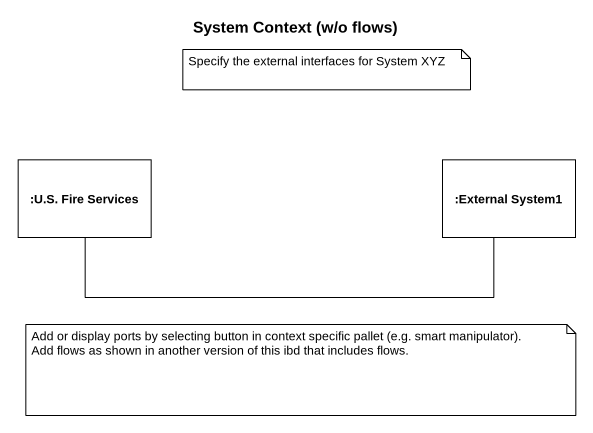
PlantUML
@startuml
title System Context (w/o flows)
rectangle ":U.S. Fire Services" as U_S_Fire_Services
rectangle ":External System1" as External_System1
External_System1 -left- U_S_Fire_Services
note as N1
  Specify the external interfaces for System XYZ
end note
note as N2
  Add or display ports by selecting button in context specific pallet (e.g. smart manipulator).
  Add flows as shown in another version of this ibd that includes flows.
end note
@enduml
